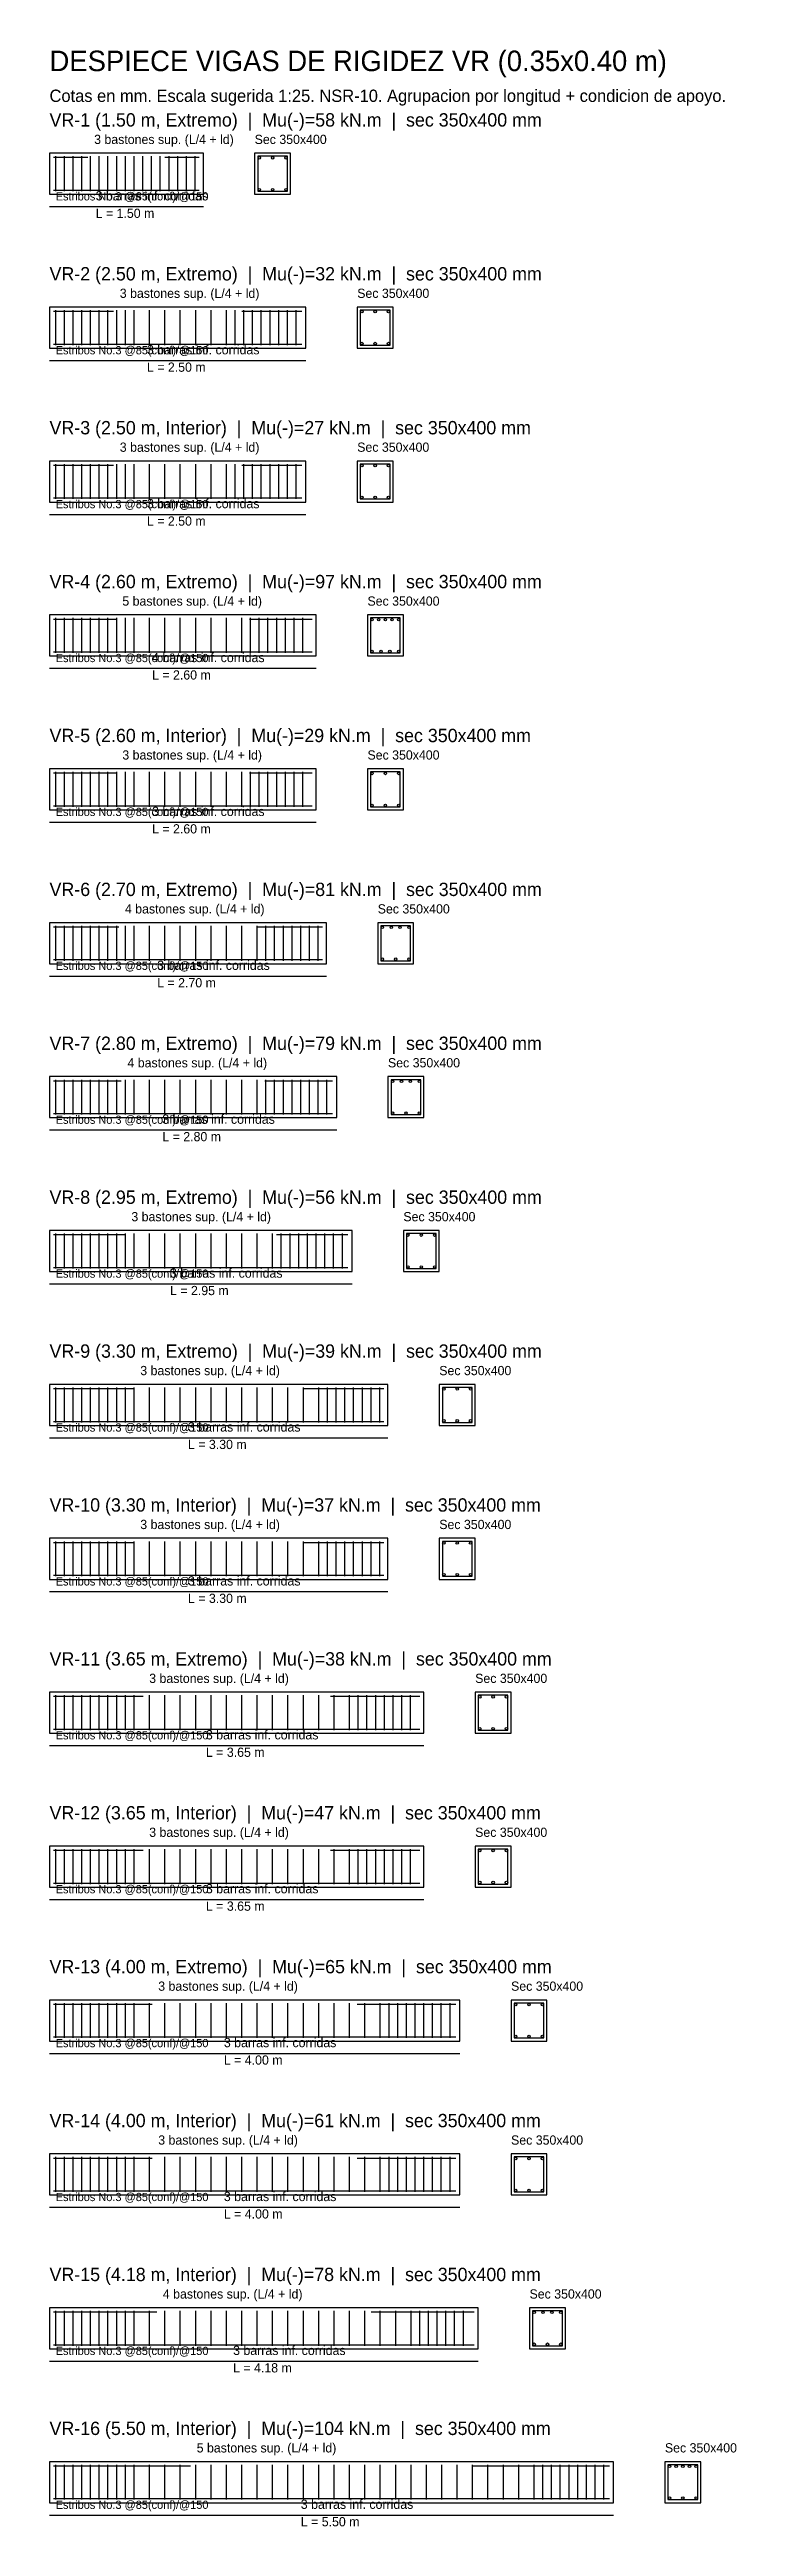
# Model space of a CAD drawing. Header units: metres. Extents: x 0 to 6698, y -22731 to 1411.
import ezdxf

# ---------------------------------------------------------------- set-up
doc = ezdxf.new("R2010")
doc.units = ezdxf.units.M

msp = doc.modelspace()

# ---------------------------------------------------------------- linework, layer by layer
at = {"layer": 'ACERO'}
for p, q in [((40, 360), (375, 360)), ((1125, 360), (1460, 360)), ((40, 40), (1460, 40)), ((40, -1140), (625, -1140)), ((1875, -1140), (2460, -1140)), ((40, -1460), (2460, -1460)), ((40, -2640), (625, -2640)), ((1875, -2640), (2460, -2640)), ((40, -2960), (2460, -2960)), ((40, -4140), (650, -4140)), ((1950, -4140), (2560, -4140)), ((40, -4460), (2560, -4460)), ((40, -5640), (650, -5640)), ((1950, -5640), (2560, -5640)), ((40, -5960), (2560, -5960)), ((40, -7140), (675, -7140)), ((2025, -7140), (2660, -7140)), ((40, -7460), (2660, -7460)), ((40, -8640), (700, -8640)), ((2100, -8640), (2760, -8640)), ((40, -8960), (2760, -8960)), ((40, -10140), (738, -10140)), ((2212, -10140), (2910, -10140)), ((40, -10460), (2910, -10460)), ((40, -11640), (825, -11640)), ((2475, -11640), (3260, -11640)), ((40, -11960), (3260, -11960)), ((40, -13140), (825, -13140)), ((2475, -13140), (3260, -13140)), ((40, -13460), (3260, -13460)), ((40, -14640), (912, -14640)), ((2738, -14640), (3610, -14640)), ((40, -14960), (3610, -14960)), ((40, -16140), (912, -16140)), ((2738, -16140), (3610, -16140)), ((40, -16460), (3610, -16460)), ((40, -17640), (1000, -17640)), ((3000, -17640), (3960, -17640)), ((40, -17960), (3960, -17960)), ((40, -19140), (1000, -19140)), ((3000, -19140), (3960, -19140)), ((40, -19460), (3960, -19460)), ((40, -20640), (1045, -20640)), ((3135, -20640), (4140, -20640)), ((40, -20960), (4140, -20960)), ((40, -22140), (1375, -22140)), ((4125, -22140), (5460, -22140)), ((40, -22460), (5460, -22460))]:
    msp.add_line(p, q, dxfattribs=at)
for centre in [(2045, 355), (2175, 355), (2305, 355), (2045, 45), (2175, 45), (2305, 45), (3045, -1145), (3175, -1145), (3305, -1145), (3045, -1455), (3175, -1455), (3305, -1455), (3045, -2645), (3175, -2645), (3305, -2645), (3045, -2955), (3175, -2955), (3305, -2955), (3145, -4145), (3210, -4145), (3275, -4145), (3340, -4145), (3405, -4145), (3145, -4455), (3232, -4455), (3318, -4455), (3405, -4455), (3145, -5645), (3275, -5645), (3405, -5645), (3145, -5955), (3275, -5955), (3405, -5955), (3245, -7145), (3332, -7145), (3418, -7145), (3505, -7145), (3245, -7455), (3375, -7455), (3505, -7455), (3345, -8645), (3432, -8645), (3518, -8645), (3605, -8645), (3345, -8955), (3475, -8955), (3605, -8955), (3495, -10145), (3625, -10145), (3755, -10145), (3495, -10455), (3625, -10455), (3755, -10455), (3845, -11645), (3975, -11645), (4105, -11645), (3845, -11955), (3975, -11955), (4105, -11955), (3845, -13145), (3975, -13145), (4105, -13145), (3845, -13455), (3975, -13455), (4105, -13455), (4195, -14645), (4325, -14645), (4455, -14645), (4195, -14955), (4325, -14955), (4455, -14955), (4195, -16145), (4325, -16145), (4455, -16145), (4195, -16455), (4325, -16455), (4455, -16455), (4545, -17645), (4675, -17645), (4805, -17645), (4545, -17955), (4675, -17955), (4805, -17955), (4545, -19145), (4675, -19145), (4805, -19145), (4545, -19455), (4675, -19455), (4805, -19455), (4725, -20645), (4812, -20645), (4898, -20645), (4985, -20645), (4725, -20955), (4855, -20955), (4985, -20955), (6045, -22145), (6110, -22145), (6175, -22145), (6240, -22145), (6305, -22145), (6045, -22455), (6175, -22455), (6305, -22455)]:
    msp.add_circle(centre, 12, dxfattribs=at)
at = {"layer": 'CONCRETO'}
for p, q in [((1500, 400), (0, 400)), ((0, 400), (0, 0)), ((1500, 0), (1500, 400)), ((2350, 400), (2000, 400)), ((2000, 400), (2000, 0)), ((2350, 0), (2350, 400)), ((0, 0), (1500, 0)), ((2000, 0), (2350, 0)), ((2500, -1100), (0, -1100)), ((0, -1100), (0, -1500)), ((2500, -1500), (2500, -1100)), ((3350, -1100), (3000, -1100)), ((3000, -1100), (3000, -1500)), ((3350, -1500), (3350, -1100)), ((0, -1500), (2500, -1500)), ((3000, -1500), (3350, -1500)), ((2500, -2600), (0, -2600)), ((0, -2600), (0, -3000)), ((2500, -3000), (2500, -2600)), ((3350, -2600), (3000, -2600)), ((3000, -2600), (3000, -3000)), ((3350, -3000), (3350, -2600)), ((0, -3000), (2500, -3000)), ((3000, -3000), (3350, -3000)), ((2600, -4100), (0, -4100)), ((0, -4100), (0, -4500)), ((2600, -4500), (2600, -4100)), ((3450, -4100), (3100, -4100)), ((3100, -4100), (3100, -4500)), ((3450, -4500), (3450, -4100)), ((0, -4500), (2600, -4500)), ((3100, -4500), (3450, -4500)), ((2600, -5600), (0, -5600)), ((0, -5600), (0, -6000)), ((2600, -6000), (2600, -5600)), ((3450, -5600), (3100, -5600)), ((3100, -5600), (3100, -6000)), ((3450, -6000), (3450, -5600)), ((0, -6000), (2600, -6000)), ((3100, -6000), (3450, -6000)), ((2700, -7100), (0, -7100)), ((0, -7100), (0, -7500)), ((2700, -7500), (2700, -7100)), ((3550, -7100), (3200, -7100)), ((3200, -7100), (3200, -7500)), ((3550, -7500), (3550, -7100)), ((0, -7500), (2700, -7500)), ((3200, -7500), (3550, -7500)), ((2800, -8600), (0, -8600)), ((0, -8600), (0, -9000)), ((2800, -9000), (2800, -8600)), ((3650, -8600), (3300, -8600)), ((3300, -8600), (3300, -9000)), ((3650, -9000), (3650, -8600)), ((0, -9000), (2800, -9000)), ((3300, -9000), (3650, -9000)), ((2950, -10100), (0, -10100)), ((0, -10100), (0, -10500)), ((2950, -10500), (2950, -10100)), ((3800, -10100), (3450, -10100)), ((3450, -10100), (3450, -10500)), ((3800, -10500), (3800, -10100)), ((0, -10500), (2950, -10500)), ((3450, -10500), (3800, -10500)), ((3300, -11600), (0, -11600)), ((0, -11600), (0, -12000)), ((3300, -12000), (3300, -11600)), ((4150, -11600), (3800, -11600)), ((3800, -11600), (3800, -12000)), ((4150, -12000), (4150, -11600)), ((0, -12000), (3300, -12000)), ((3800, -12000), (4150, -12000)), ((3300, -13100), (0, -13100)), ((0, -13100), (0, -13500)), ((3300, -13500), (3300, -13100)), ((4150, -13100), (3800, -13100)), ((3800, -13100), (3800, -13500)), ((4150, -13500), (4150, -13100)), ((0, -13500), (3300, -13500)), ((3800, -13500), (4150, -13500)), ((3650, -14600), (0, -14600)), ((0, -14600), (0, -15000)), ((3650, -15000), (3650, -14600)), ((4500, -14600), (4150, -14600)), ((4150, -14600), (4150, -15000)), ((4500, -15000), (4500, -14600)), ((0, -15000), (3650, -15000)), ((4150, -15000), (4500, -15000)), ((3650, -16100), (0, -16100)), ((0, -16100), (0, -16500)), ((3650, -16500), (3650, -16100)), ((4500, -16100), (4150, -16100)), ((4150, -16100), (4150, -16500)), ((4500, -16500), (4500, -16100)), ((0, -16500), (3650, -16500)), ((4150, -16500), (4500, -16500)), ((4000, -17600), (0, -17600)), ((0, -17600), (0, -18000)), ((4000, -18000), (4000, -17600)), ((4850, -17600), (4500, -17600)), ((4500, -17600), (4500, -18000)), ((4850, -18000), (4850, -17600)), ((0, -18000), (4000, -18000)), ((4500, -18000), (4850, -18000)), ((4000, -19100), (0, -19100)), ((0, -19100), (0, -19500)), ((4000, -19500), (4000, -19100)), ((4850, -19100), (4500, -19100)), ((4500, -19100), (4500, -19500)), ((4850, -19500), (4850, -19100)), ((0, -19500), (4000, -19500)), ((4500, -19500), (4850, -19500)), ((4180, -20600), (0, -20600)), ((0, -20600), (0, -21000)), ((4180, -21000), (4180, -20600)), ((5030, -20600), (4680, -20600)), ((4680, -20600), (4680, -21000)), ((5030, -21000), (5030, -20600)), ((0, -21000), (4180, -21000)), ((4680, -21000), (5030, -21000)), ((5500, -22100), (0, -22100)), ((0, -22100), (0, -22500)), ((5500, -22500), (5500, -22100)), ((6350, -22100), (6000, -22100)), ((6000, -22100), (6000, -22500)), ((6350, -22500), (6350, -22100)), ((0, -22500), (5500, -22500)), ((6000, -22500), (6350, -22500))]:
    msp.add_line(p, q, dxfattribs=at)
at = {"layer": 'COTA'}
for p, q in [((0, -120), (1500, -120)), ((0, -1620), (2500, -1620)), ((0, -3120), (2500, -3120)), ((0, -4620), (2600, -4620)), ((0, -6120), (2600, -6120)), ((0, -7620), (2700, -7620)), ((0, -9120), (2800, -9120)), ((0, -10620), (2950, -10620)), ((0, -12120), (3300, -12120)), ((0, -13620), (3300, -13620)), ((0, -15120), (3650, -15120)), ((0, -16620), (3650, -16620)), ((0, -18120), (4000, -18120)), ((0, -19620), (4000, -19620)), ((0, -21120), (4180, -21120)), ((0, -22620), (5500, -22620))]:
    msp.add_line(p, q, dxfattribs=at)
at = {"layer": 'ESTRIBO'}
for p, q in [((60, 30), (60, 370)), ((145, 30), (145, 370)), ((230, 30), (230, 370)), ((315, 30), (315, 370)), ((400, 30), (400, 370)), ((485, 30), (485, 370)), ((570, 30), (570, 370)), ((655, 30), (655, 370)), ((740, 30), (740, 370)), ((825, 30), (825, 370)), ((910, 30), (910, 370)), ((995, 30), (995, 370)), ((1080, 30), (1080, 370)), ((1165, 30), (1165, 370)), ((1250, 30), (1250, 370)), ((1335, 30), (1335, 370)), ((1420, 30), (1420, 370)), ((2320, 370), (2030, 370)), ((2030, 370), (2030, 30)), ((2320, 30), (2320, 370)), ((2030, 30), (2320, 30)), ((60, -1470), (60, -1130)), ((145, -1470), (145, -1130)), ((230, -1470), (230, -1130)), ((315, -1470), (315, -1130)), ((400, -1470), (400, -1130)), ((485, -1470), (485, -1130)), ((570, -1470), (570, -1130)), ((655, -1470), (655, -1130)), ((740, -1470), (740, -1130)), ((825, -1470), (825, -1130)), ((975, -1470), (975, -1130)), ((1125, -1470), (1125, -1130)), ((1275, -1470), (1275, -1130)), ((1425, -1470), (1425, -1130)), ((1575, -1470), (1575, -1130)), ((1725, -1470), (1725, -1130)), ((1810, -1470), (1810, -1130)), ((1895, -1470), (1895, -1130)), ((1980, -1470), (1980, -1130)), ((2065, -1470), (2065, -1130)), ((2150, -1470), (2150, -1130)), ((2235, -1470), (2235, -1130)), ((2320, -1470), (2320, -1130)), ((2405, -1470), (2405, -1130)), ((3320, -1130), (3030, -1130)), ((3030, -1130), (3030, -1470)), ((3320, -1470), (3320, -1130)), ((3030, -1470), (3320, -1470)), ((60, -2970), (60, -2630)), ((145, -2970), (145, -2630)), ((230, -2970), (230, -2630)), ((315, -2970), (315, -2630)), ((400, -2970), (400, -2630)), ((485, -2970), (485, -2630)), ((570, -2970), (570, -2630)), ((655, -2970), (655, -2630)), ((740, -2970), (740, -2630)), ((825, -2970), (825, -2630)), ((975, -2970), (975, -2630)), ((1125, -2970), (1125, -2630)), ((1275, -2970), (1275, -2630)), ((1425, -2970), (1425, -2630)), ((1575, -2970), (1575, -2630)), ((1725, -2970), (1725, -2630)), ((1810, -2970), (1810, -2630)), ((1895, -2970), (1895, -2630)), ((1980, -2970), (1980, -2630)), ((2065, -2970), (2065, -2630)), ((2150, -2970), (2150, -2630)), ((2235, -2970), (2235, -2630)), ((2320, -2970), (2320, -2630)), ((2405, -2970), (2405, -2630)), ((3320, -2630), (3030, -2630)), ((3030, -2630), (3030, -2970)), ((3320, -2970), (3320, -2630)), ((3030, -2970), (3320, -2970)), ((60, -4470), (60, -4130)), ((145, -4470), (145, -4130)), ((230, -4470), (230, -4130)), ((315, -4470), (315, -4130)), ((400, -4470), (400, -4130)), ((485, -4470), (485, -4130)), ((570, -4470), (570, -4130)), ((655, -4470), (655, -4130)), ((740, -4470), (740, -4130)), ((825, -4470), (825, -4130)), ((975, -4470), (975, -4130)), ((1125, -4470), (1125, -4130)), ((1275, -4470), (1275, -4130)), ((1425, -4470), (1425, -4130)), ((1575, -4470), (1575, -4130)), ((1725, -4470), (1725, -4130)), ((1875, -4470), (1875, -4130)), ((1960, -4470), (1960, -4130)), ((2045, -4470), (2045, -4130)), ((2130, -4470), (2130, -4130)), ((2215, -4470), (2215, -4130)), ((2300, -4470), (2300, -4130)), ((2385, -4470), (2385, -4130)), ((2470, -4470), (2470, -4130)), ((3420, -4130), (3130, -4130)), ((3130, -4130), (3130, -4470)), ((3420, -4470), (3420, -4130)), ((3130, -4470), (3420, -4470)), ((60, -5970), (60, -5630)), ((145, -5970), (145, -5630)), ((230, -5970), (230, -5630)), ((315, -5970), (315, -5630)), ((400, -5970), (400, -5630)), ((485, -5970), (485, -5630)), ((570, -5970), (570, -5630)), ((655, -5970), (655, -5630)), ((740, -5970), (740, -5630)), ((825, -5970), (825, -5630)), ((975, -5970), (975, -5630)), ((1125, -5970), (1125, -5630)), ((1275, -5970), (1275, -5630)), ((1425, -5970), (1425, -5630)), ((1575, -5970), (1575, -5630)), ((1725, -5970), (1725, -5630)), ((1875, -5970), (1875, -5630)), ((1960, -5970), (1960, -5630)), ((2045, -5970), (2045, -5630)), ((2130, -5970), (2130, -5630)), ((2215, -5970), (2215, -5630)), ((2300, -5970), (2300, -5630)), ((2385, -5970), (2385, -5630)), ((2470, -5970), (2470, -5630)), ((3420, -5630), (3130, -5630)), ((3130, -5630), (3130, -5970)), ((3420, -5970), (3420, -5630)), ((3130, -5970), (3420, -5970)), ((60, -7470), (60, -7130)), ((145, -7470), (145, -7130)), ((230, -7470), (230, -7130)), ((315, -7470), (315, -7130)), ((400, -7470), (400, -7130)), ((485, -7470), (485, -7130)), ((570, -7470), (570, -7130)), ((655, -7470), (655, -7130)), ((740, -7470), (740, -7130)), ((825, -7470), (825, -7130)), ((975, -7470), (975, -7130)), ((1125, -7470), (1125, -7130)), ((1275, -7470), (1275, -7130)), ((1425, -7470), (1425, -7130)), ((1575, -7470), (1575, -7130)), ((1725, -7470), (1725, -7130)), ((1875, -7470), (1875, -7130)), ((2025, -7470), (2025, -7130)), ((2110, -7470), (2110, -7130)), ((2195, -7470), (2195, -7130)), ((2280, -7470), (2280, -7130)), ((2365, -7470), (2365, -7130)), ((2450, -7470), (2450, -7130)), ((2535, -7470), (2535, -7130)), ((2620, -7470), (2620, -7130)), ((3520, -7130), (3230, -7130)), ((3230, -7130), (3230, -7470)), ((3520, -7470), (3520, -7130)), ((3230, -7470), (3520, -7470)), ((60, -8970), (60, -8630)), ((145, -8970), (145, -8630)), ((230, -8970), (230, -8630)), ((315, -8970), (315, -8630)), ((400, -8970), (400, -8630)), ((485, -8970), (485, -8630)), ((570, -8970), (570, -8630)), ((655, -8970), (655, -8630)), ((740, -8970), (740, -8630)), ((825, -8970), (825, -8630)), ((975, -8970), (975, -8630)), ((1125, -8970), (1125, -8630)), ((1275, -8970), (1275, -8630)), ((1425, -8970), (1425, -8630)), ((1575, -8970), (1575, -8630)), ((1725, -8970), (1725, -8630)), ((1875, -8970), (1875, -8630)), ((2025, -8970), (2025, -8630)), ((2110, -8970), (2110, -8630)), ((2195, -8970), (2195, -8630)), ((2280, -8970), (2280, -8630)), ((2365, -8970), (2365, -8630)), ((2450, -8970), (2450, -8630)), ((2535, -8970), (2535, -8630)), ((2620, -8970), (2620, -8630)), ((2705, -8970), (2705, -8630)), ((3620, -8630), (3330, -8630)), ((3330, -8630), (3330, -8970)), ((3620, -8970), (3620, -8630)), ((3330, -8970), (3620, -8970)), ((60, -10470), (60, -10130)), ((145, -10470), (145, -10130)), ((230, -10470), (230, -10130)), ((315, -10470), (315, -10130)), ((400, -10470), (400, -10130)), ((485, -10470), (485, -10130)), ((570, -10470), (570, -10130)), ((655, -10470), (655, -10130)), ((740, -10470), (740, -10130)), ((825, -10470), (825, -10130)), ((975, -10470), (975, -10130)), ((1125, -10470), (1125, -10130)), ((1275, -10470), (1275, -10130)), ((1425, -10470), (1425, -10130)), ((1575, -10470), (1575, -10130)), ((1725, -10470), (1725, -10130)), ((1875, -10470), (1875, -10130)), ((2025, -10470), (2025, -10130)), ((2175, -10470), (2175, -10130)), ((2260, -10470), (2260, -10130)), ((2345, -10470), (2345, -10130)), ((2430, -10470), (2430, -10130)), ((2515, -10470), (2515, -10130)), ((2600, -10470), (2600, -10130)), ((2685, -10470), (2685, -10130)), ((2770, -10470), (2770, -10130)), ((2855, -10470), (2855, -10130)), ((3770, -10130), (3480, -10130)), ((3480, -10130), (3480, -10470)), ((3770, -10470), (3770, -10130)), ((3480, -10470), (3770, -10470)), ((60, -11970), (60, -11630)), ((145, -11970), (145, -11630)), ((230, -11970), (230, -11630)), ((315, -11970), (315, -11630)), ((400, -11970), (400, -11630)), ((485, -11970), (485, -11630)), ((570, -11970), (570, -11630)), ((655, -11970), (655, -11630)), ((740, -11970), (740, -11630)), ((825, -11970), (825, -11630)), ((975, -11970), (975, -11630)), ((1125, -11970), (1125, -11630)), ((1275, -11970), (1275, -11630)), ((1425, -11970), (1425, -11630)), ((1575, -11970), (1575, -11630)), ((1725, -11970), (1725, -11630)), ((1875, -11970), (1875, -11630)), ((2025, -11970), (2025, -11630)), ((2175, -11970), (2175, -11630)), ((2325, -11970), (2325, -11630)), ((2475, -11970), (2475, -11630)), ((2625, -11970), (2625, -11630)), ((2710, -11970), (2710, -11630)), ((2795, -11970), (2795, -11630)), ((2880, -11970), (2880, -11630)), ((2965, -11970), (2965, -11630)), ((3050, -11970), (3050, -11630)), ((3135, -11970), (3135, -11630)), ((3220, -11970), (3220, -11630)), ((4120, -11630), (3830, -11630)), ((3830, -11630), (3830, -11970)), ((4120, -11970), (4120, -11630)), ((3830, -11970), (4120, -11970)), ((60, -13470), (60, -13130)), ((145, -13470), (145, -13130)), ((230, -13470), (230, -13130)), ((315, -13470), (315, -13130)), ((400, -13470), (400, -13130)), ((485, -13470), (485, -13130)), ((570, -13470), (570, -13130)), ((655, -13470), (655, -13130)), ((740, -13470), (740, -13130)), ((825, -13470), (825, -13130)), ((975, -13470), (975, -13130)), ((1125, -13470), (1125, -13130)), ((1275, -13470), (1275, -13130)), ((1425, -13470), (1425, -13130)), ((1575, -13470), (1575, -13130)), ((1725, -13470), (1725, -13130)), ((1875, -13470), (1875, -13130)), ((2025, -13470), (2025, -13130)), ((2175, -13470), (2175, -13130)), ((2325, -13470), (2325, -13130)), ((2475, -13470), (2475, -13130)), ((2625, -13470), (2625, -13130)), ((2710, -13470), (2710, -13130)), ((2795, -13470), (2795, -13130)), ((2880, -13470), (2880, -13130)), ((2965, -13470), (2965, -13130)), ((3050, -13470), (3050, -13130)), ((3135, -13470), (3135, -13130)), ((3220, -13470), (3220, -13130)), ((4120, -13130), (3830, -13130)), ((3830, -13130), (3830, -13470)), ((4120, -13470), (4120, -13130)), ((3830, -13470), (4120, -13470)), ((60, -14970), (60, -14630)), ((145, -14970), (145, -14630)), ((230, -14970), (230, -14630)), ((315, -14970), (315, -14630)), ((400, -14970), (400, -14630)), ((485, -14970), (485, -14630)), ((570, -14970), (570, -14630)), ((655, -14970), (655, -14630)), ((740, -14970), (740, -14630)), ((825, -14970), (825, -14630)), ((975, -14970), (975, -14630)), ((1125, -14970), (1125, -14630)), ((1275, -14970), (1275, -14630)), ((1425, -14970), (1425, -14630)), ((1575, -14970), (1575, -14630)), ((1725, -14970), (1725, -14630)), ((1875, -14970), (1875, -14630)), ((2025, -14970), (2025, -14630)), ((2175, -14970), (2175, -14630)), ((2325, -14970), (2325, -14630)), ((2475, -14970), (2475, -14630)), ((2625, -14970), (2625, -14630)), ((2775, -14970), (2775, -14630)), ((2925, -14970), (2925, -14630)), ((3010, -14970), (3010, -14630)), ((3095, -14970), (3095, -14630)), ((3180, -14970), (3180, -14630)), ((3265, -14970), (3265, -14630)), ((3350, -14970), (3350, -14630)), ((3435, -14970), (3435, -14630)), ((3520, -14970), (3520, -14630)), ((4470, -14630), (4180, -14630)), ((4180, -14630), (4180, -14970)), ((4470, -14970), (4470, -14630)), ((4180, -14970), (4470, -14970)), ((60, -16470), (60, -16130)), ((145, -16470), (145, -16130)), ((230, -16470), (230, -16130)), ((315, -16470), (315, -16130)), ((400, -16470), (400, -16130)), ((485, -16470), (485, -16130)), ((570, -16470), (570, -16130)), ((655, -16470), (655, -16130)), ((740, -16470), (740, -16130)), ((825, -16470), (825, -16130)), ((975, -16470), (975, -16130)), ((1125, -16470), (1125, -16130)), ((1275, -16470), (1275, -16130)), ((1425, -16470), (1425, -16130)), ((1575, -16470), (1575, -16130)), ((1725, -16470), (1725, -16130)), ((1875, -16470), (1875, -16130)), ((2025, -16470), (2025, -16130)), ((2175, -16470), (2175, -16130)), ((2325, -16470), (2325, -16130)), ((2475, -16470), (2475, -16130)), ((2625, -16470), (2625, -16130)), ((2775, -16470), (2775, -16130)), ((2925, -16470), (2925, -16130)), ((3010, -16470), (3010, -16130)), ((3095, -16470), (3095, -16130)), ((3180, -16470), (3180, -16130)), ((3265, -16470), (3265, -16130)), ((3350, -16470), (3350, -16130)), ((3435, -16470), (3435, -16130)), ((3520, -16470), (3520, -16130)), ((4470, -16130), (4180, -16130)), ((4180, -16130), (4180, -16470)), ((4470, -16470), (4470, -16130)), ((4180, -16470), (4470, -16470)), ((60, -17970), (60, -17630)), ((145, -17970), (145, -17630)), ((230, -17970), (230, -17630)), ((315, -17970), (315, -17630)), ((400, -17970), (400, -17630)), ((485, -17970), (485, -17630)), ((570, -17970), (570, -17630)), ((655, -17970), (655, -17630)), ((740, -17970), (740, -17630)), ((825, -17970), (825, -17630)), ((975, -17970), (975, -17630)), ((1125, -17970), (1125, -17630)), ((1275, -17970), (1275, -17630)), ((1425, -17970), (1425, -17630)), ((1575, -17970), (1575, -17630)), ((1725, -17970), (1725, -17630)), ((1875, -17970), (1875, -17630)), ((2025, -17970), (2025, -17630)), ((2175, -17970), (2175, -17630)), ((2325, -17970), (2325, -17630)), ((2475, -17970), (2475, -17630)), ((2625, -17970), (2625, -17630)), ((2775, -17970), (2775, -17630)), ((2925, -17970), (2925, -17630)), ((3075, -17970), (3075, -17630)), ((3225, -17970), (3225, -17630)), ((3310, -17970), (3310, -17630)), ((3395, -17970), (3395, -17630)), ((3480, -17970), (3480, -17630)), ((3565, -17970), (3565, -17630)), ((3650, -17970), (3650, -17630)), ((3735, -17970), (3735, -17630)), ((3820, -17970), (3820, -17630)), ((3905, -17970), (3905, -17630)), ((4820, -17630), (4530, -17630)), ((4530, -17630), (4530, -17970)), ((4820, -17970), (4820, -17630)), ((4530, -17970), (4820, -17970)), ((60, -19470), (60, -19130)), ((145, -19470), (145, -19130)), ((230, -19470), (230, -19130)), ((315, -19470), (315, -19130)), ((400, -19470), (400, -19130)), ((485, -19470), (485, -19130)), ((570, -19470), (570, -19130)), ((655, -19470), (655, -19130)), ((740, -19470), (740, -19130)), ((825, -19470), (825, -19130)), ((975, -19470), (975, -19130)), ((1125, -19470), (1125, -19130)), ((1275, -19470), (1275, -19130)), ((1425, -19470), (1425, -19130)), ((1575, -19470), (1575, -19130)), ((1725, -19470), (1725, -19130)), ((1875, -19470), (1875, -19130)), ((2025, -19470), (2025, -19130)), ((2175, -19470), (2175, -19130)), ((2325, -19470), (2325, -19130)), ((2475, -19470), (2475, -19130)), ((2625, -19470), (2625, -19130)), ((2775, -19470), (2775, -19130)), ((2925, -19470), (2925, -19130)), ((3075, -19470), (3075, -19130)), ((3225, -19470), (3225, -19130)), ((3310, -19470), (3310, -19130)), ((3395, -19470), (3395, -19130)), ((3480, -19470), (3480, -19130)), ((3565, -19470), (3565, -19130)), ((3650, -19470), (3650, -19130)), ((3735, -19470), (3735, -19130)), ((3820, -19470), (3820, -19130)), ((3905, -19470), (3905, -19130)), ((4820, -19130), (4530, -19130)), ((4530, -19130), (4530, -19470)), ((4820, -19470), (4820, -19130)), ((4530, -19470), (4820, -19470)), ((60, -20970), (60, -20630)), ((145, -20970), (145, -20630)), ((230, -20970), (230, -20630)), ((315, -20970), (315, -20630)), ((400, -20970), (400, -20630)), ((485, -20970), (485, -20630)), ((570, -20970), (570, -20630)), ((655, -20970), (655, -20630)), ((740, -20970), (740, -20630)), ((825, -20970), (825, -20630)), ((975, -20970), (975, -20630)), ((1125, -20970), (1125, -20630)), ((1275, -20970), (1275, -20630)), ((1425, -20970), (1425, -20630)), ((1575, -20970), (1575, -20630)), ((1725, -20970), (1725, -20630)), ((1875, -20970), (1875, -20630)), ((2025, -20970), (2025, -20630)), ((2175, -20970), (2175, -20630)), ((2325, -20970), (2325, -20630)), ((2475, -20970), (2475, -20630)), ((2625, -20970), (2625, -20630)), ((2775, -20970), (2775, -20630)), ((2925, -20970), (2925, -20630)), ((3075, -20970), (3075, -20630)), ((3225, -20970), (3225, -20630)), ((3375, -20970), (3375, -20630)), ((3525, -20970), (3525, -20630)), ((3610, -20970), (3610, -20630)), ((3695, -20970), (3695, -20630)), ((3780, -20970), (3780, -20630)), ((3865, -20970), (3865, -20630)), ((3950, -20970), (3950, -20630)), ((4035, -20970), (4035, -20630)), ((5000, -20630), (4710, -20630)), ((4710, -20630), (4710, -20970)), ((5000, -20970), (5000, -20630)), ((4710, -20970), (5000, -20970)), ((60, -22470), (60, -22130)), ((145, -22470), (145, -22130)), ((230, -22470), (230, -22130)), ((315, -22470), (315, -22130)), ((400, -22470), (400, -22130)), ((485, -22470), (485, -22130)), ((570, -22470), (570, -22130)), ((655, -22470), (655, -22130)), ((740, -22470), (740, -22130)), ((825, -22470), (825, -22130)), ((975, -22470), (975, -22130)), ((1125, -22470), (1125, -22130)), ((1275, -22470), (1275, -22130)), ((1425, -22470), (1425, -22130)), ((1575, -22470), (1575, -22130)), ((1725, -22470), (1725, -22130)), ((1875, -22470), (1875, -22130)), ((2025, -22470), (2025, -22130)), ((2175, -22470), (2175, -22130)), ((2325, -22470), (2325, -22130)), ((2475, -22470), (2475, -22130)), ((2625, -22470), (2625, -22130)), ((2775, -22470), (2775, -22130)), ((2925, -22470), (2925, -22130)), ((3075, -22470), (3075, -22130)), ((3225, -22470), (3225, -22130)), ((3375, -22470), (3375, -22130)), ((3525, -22470), (3525, -22130)), ((3675, -22470), (3675, -22130)), ((3825, -22470), (3825, -22130)), ((3975, -22470), (3975, -22130)), ((4125, -22470), (4125, -22130)), ((4275, -22470), (4275, -22130)), ((4425, -22470), (4425, -22130)), ((4575, -22470), (4575, -22130)), ((4725, -22470), (4725, -22130)), ((4810, -22470), (4810, -22130)), ((4895, -22470), (4895, -22130)), ((4980, -22470), (4980, -22130)), ((5065, -22470), (5065, -22130)), ((5150, -22470), (5150, -22130)), ((5235, -22470), (5235, -22130)), ((5320, -22470), (5320, -22130)), ((5405, -22470), (5405, -22130)), ((6320, -22130), (6030, -22130)), ((6030, -22130), (6030, -22470)), ((6320, -22470), (6320, -22130)), ((6030, -22470), (6320, -22470))]:
    msp.add_line(p, q, dxfattribs=at)

# ---------------------------------------------------------------- texts
at = {"layer": 'COTA'}
for s, p in [('L = 1.50 m', (450, -230)), ('L = 2.50 m', (950, -1730)), ('L = 2.50 m', (950, -3230)), ('L = 2.60 m', (1000, -4730)), ('L = 2.60 m', (1000, -6230)), ('L = 2.70 m', (1050, -7730)), ('L = 2.80 m', (1100, -9230)), ('L = 2.95 m', (1175, -10730)), ('L = 3.30 m', (1350, -12230)), ('L = 3.30 m', (1350, -13730)), ('L = 3.65 m', (1525, -15230)), ('L = 3.65 m', (1525, -16730)), ('L = 4.00 m', (1700, -18230)), ('L = 4.00 m', (1700, -19730)), ('L = 4.18 m', (1790, -21230)), ('L = 5.50 m', (2450, -22730))]:
    msp.add_text(s, height=90, dxfattribs=at).set_placement(p)
at = {"layer": 'TEXTO'}
for s, height, p in [('Cotas en mm. Escala sugerida 1:25. NSR-10. Agrupacion por longitud + condicion de apoyo.', 120, (0, 900)), ('VR-1 (1.50 m, Extremo)  |  Mu(-)=58 kN.m  |  sec 350x400 mm', 130, (0, 660)), ('3 bastones sup. (L/4 + ld)', 90, (435, 490)), ('Sec 350x400', 90, (2000, 490)), ('Estribos No.3 @85(conf)/@150', 80, (60, -60)), ('3 barras inf. corridas', 90, (450, -60)), ('VR-2 (2.50 m, Extremo)  |  Mu(-)=32 kN.m  |  sec 350x400 mm', 130, (0, -840)), ('3 bastones sup. (L/4 + ld)', 90, (685, -1010)), ('Sec 350x400', 90, (3000, -1010)), ('Estribos No.3 @85(conf)/@150', 80, (60, -1560)), ('3 barras inf. corridas', 90, (950, -1560)), ('VR-3 (2.50 m, Interior)  |  Mu(-)=27 kN.m  |  sec 350x400 mm', 130, (0, -2340)), ('3 bastones sup. (L/4 + ld)', 90, (685, -2510)), ('Sec 350x400', 90, (3000, -2510)), ('Estribos No.3 @85(conf)/@150', 80, (60, -3060)), ('3 barras inf. corridas', 90, (950, -3060)), ('VR-4 (2.60 m, Extremo)  |  Mu(-)=97 kN.m  |  sec 350x400 mm', 130, (0, -3840)), ('5 bastones sup. (L/4 + ld)', 90, (710, -4010)), ('Sec 350x400', 90, (3100, -4010)), ('Estribos No.3 @85(conf)/@150', 80, (60, -4560)), ('4 barras inf. corridas', 90, (1000, -4560)), ('VR-5 (2.60 m, Interior)  |  Mu(-)=29 kN.m  |  sec 350x400 mm', 130, (0, -5340)), ('3 bastones sup. (L/4 + ld)', 90, (710, -5510)), ('Sec 350x400', 90, (3100, -5510)), ('Estribos No.3 @85(conf)/@150', 80, (60, -6060)), ('3 barras inf. corridas', 90, (1000, -6060)), ('VR-6 (2.70 m, Extremo)  |  Mu(-)=81 kN.m  |  sec 350x400 mm', 130, (0, -6840)), ('4 bastones sup. (L/4 + ld)', 90, (735, -7010)), ('Sec 350x400', 90, (3200, -7010)), ('Estribos No.3 @85(conf)/@150', 80, (60, -7560)), ('3 barras inf. corridas', 90, (1050, -7560)), ('VR-7 (2.80 m, Extremo)  |  Mu(-)=79 kN.m  |  sec 350x400 mm', 130, (0, -8340)), ('4 bastones sup. (L/4 + ld)', 90, (760, -8510)), ('Sec 350x400', 90, (3300, -8510)), ('Estribos No.3 @85(conf)/@150', 80, (60, -9060)), ('3 barras inf. corridas', 90, (1100, -9060)), ('VR-8 (2.95 m, Extremo)  |  Mu(-)=56 kN.m  |  sec 350x400 mm', 130, (0, -9840)), ('3 bastones sup. (L/4 + ld)', 90, (798, -10010)), ('Sec 350x400', 90, (3450, -10010)), ('Estribos No.3 @85(conf)/@150', 80, (60, -10560)), ('3 barras inf. corridas', 90, (1175, -10560)), ('VR-9 (3.30 m, Extremo)  |  Mu(-)=39 kN.m  |  sec 350x400 mm', 130, (0, -11340)), ('3 bastones sup. (L/4 + ld)', 90, (885, -11510)), ('Sec 350x400', 90, (3800, -11510)), ('Estribos No.3 @85(conf)/@150', 80, (60, -12060)), ('3 barras inf. corridas', 90, (1350, -12060)), ('VR-10 (3.30 m, Interior)  |  Mu(-)=37 kN.m  |  sec 350x400 mm', 130, (0, -12840)), ('3 bastones sup. (L/4 + ld)', 90, (885, -13010)), ('Sec 350x400', 90, (3800, -13010)), ('Estribos No.3 @85(conf)/@150', 80, (60, -13560)), ('3 barras inf. corridas', 90, (1350, -13560)), ('VR-11 (3.65 m, Extremo)  |  Mu(-)=38 kN.m  |  sec 350x400 mm', 130, (0, -14340)), ('3 bastones sup. (L/4 + ld)', 90, (972, -14510)), ('Sec 350x400', 90, (4150, -14510)), ('3 barras inf. corridas', 90, (1525, -15060)), ('Estribos No.3 @85(conf)/@150', 80, (60, -15060)), ('VR-12 (3.65 m, Interior)  |  Mu(-)=47 kN.m  |  sec 350x400 mm', 130, (0, -15840)), ('3 bastones sup. (L/4 + ld)', 90, (972, -16010)), ('Sec 350x400', 90, (4150, -16010)), ('Estribos No.3 @85(conf)/@150', 80, (60, -16560)), ('3 barras inf. corridas', 90, (1525, -16560)), ('VR-13 (4.00 m, Extremo)  |  Mu(-)=65 kN.m  |  sec 350x400 mm', 130, (0, -17340)), ('3 bastones sup. (L/4 + ld)', 90, (1060, -17510)), ('Sec 350x400', 90, (4500, -17510)), ('Estribos No.3 @85(conf)/@150', 80, (60, -18060)), ('3 barras inf. corridas', 90, (1700, -18060)), ('VR-14 (4.00 m, Interior)  |  Mu(-)=61 kN.m  |  sec 350x400 mm', 130, (0, -18840)), ('3 bastones sup. (L/4 + ld)', 90, (1060, -19010)), ('Sec 350x400', 90, (4500, -19010)), ('Estribos No.3 @85(conf)/@150', 80, (60, -19560)), ('3 barras inf. corridas', 90, (1700, -19560)), ('VR-15 (4.18 m, Interior)  |  Mu(-)=78 kN.m  |  sec 350x400 mm', 130, (0, -20340)), ('4 bastones sup. (L/4 + ld)', 90, (1105, -20510)), ('Sec 350x400', 90, (4680, -20510)), ('Estribos No.3 @85(conf)/@150', 80, (60, -21060)), ('3 barras inf. corridas', 90, (1790, -21060)), ('VR-16 (5.50 m, Interior)  |  Mu(-)=104 kN.m  |  sec 350x400 mm', 130, (0, -21840)), ('5 bastones sup. (L/4 + ld)', 90, (1435, -22010)), ('Sec 350x400', 90, (6000, -22010)), ('Estribos No.3 @85(conf)/@150', 80, (60, -22560)), ('3 barras inf. corridas', 90, (2450, -22560))]:
    msp.add_text(s, height=height, dxfattribs=at).set_placement(p)
at = {"layer": 'TITULO'}
msp.add_text('DESPIECE VIGAS DE RIGIDEZ VR (0.35x0.40 m)', height=200, dxfattribs=at).set_placement((0, 1200))

doc.saveas('drawing.dxf')
